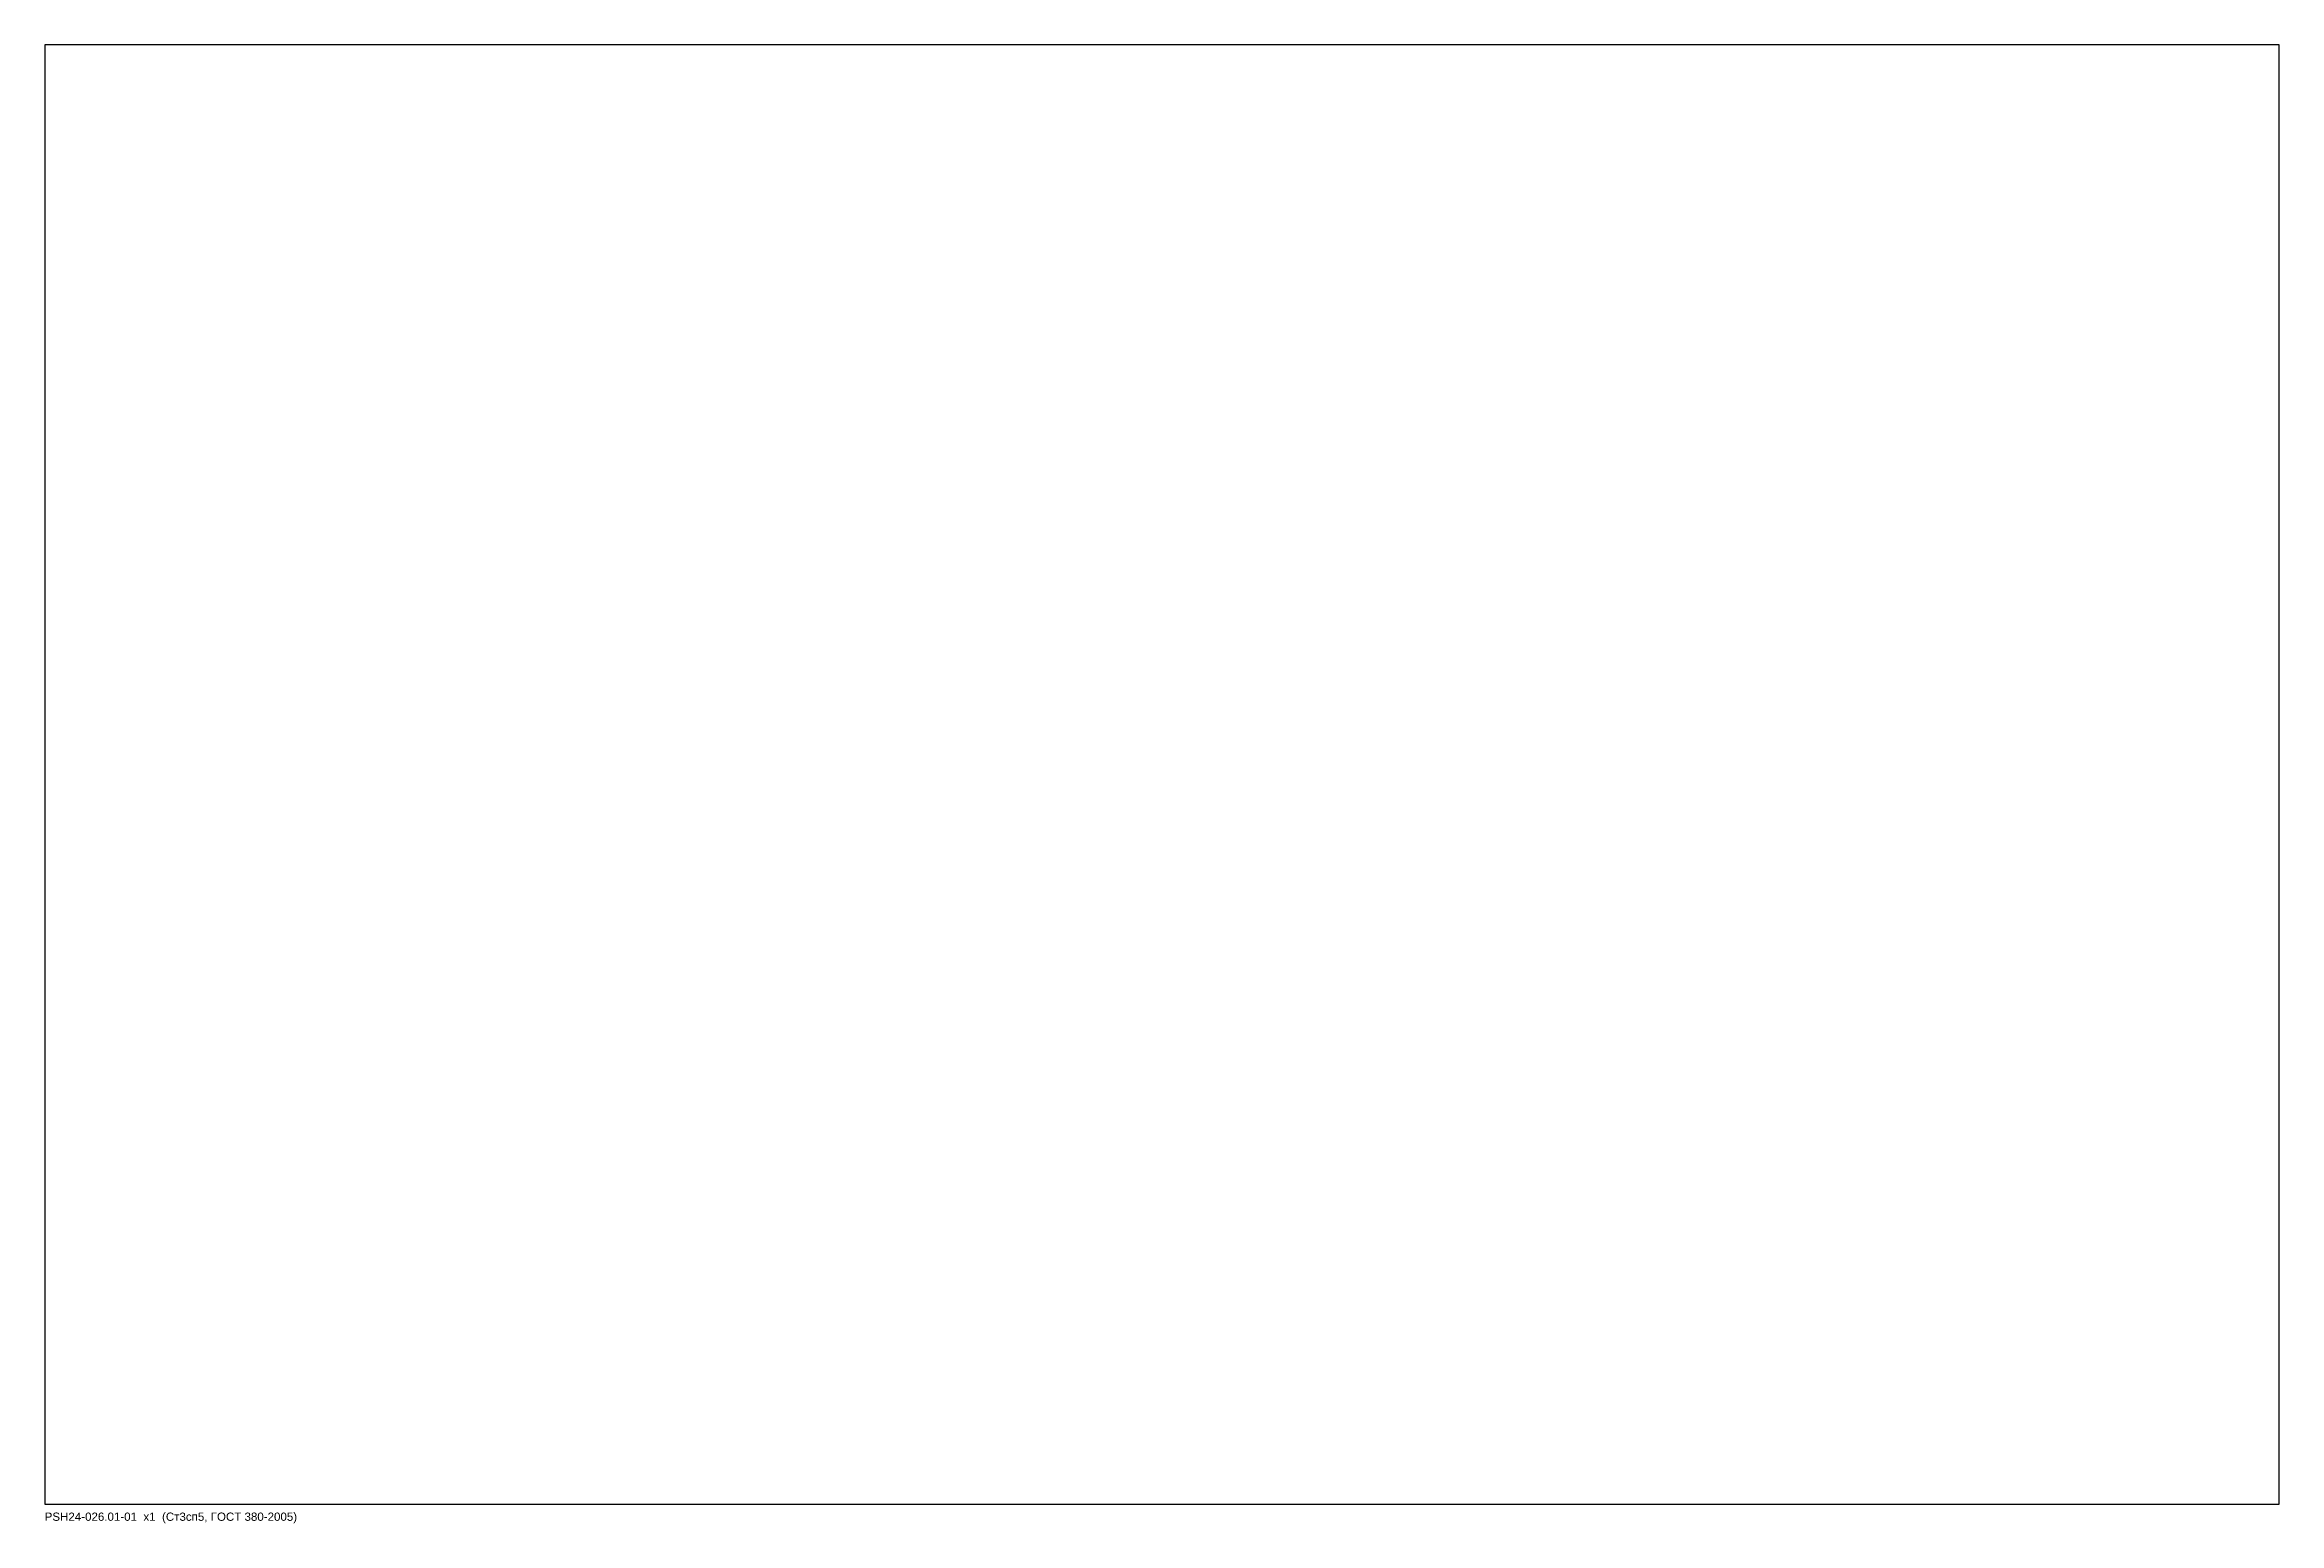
# Model space of a CAD drawing. Header units: millimetres. Extents: x 0 to 1624, y -14 to 1061.
import ezdxf

# ---------------------------------------------------------------- set-up
doc = ezdxf.new("R2010")
doc.units = ezdxf.units.MM
doc.layers.add('CUT', color=1, linetype='Continuous')
doc.layers.add('MARK', color=5, linetype='Continuous')
doc.styles.add('GOST', font='Arial')

msp = doc.modelspace()

# ---------------------------------------------------------------- linework, layer by layer
at = {"layer": 'CUT'}
for p, q in [((1623.8, 1060.5), (0, 1060.5)), ((0, 1060.5), (0, 0)), ((1623.8, 0), (1623.8, 1060.5)), ((0, 0), (1623.8, 0))]:
    msp.add_line(p, q, dxfattribs=at)

# ---------------------------------------------------------------- texts
at = {"layer": 'MARK', "style": 'GOST'}
msp.add_text('PSH24-026.01-01  x1  (Ст3сп5, ГОСТ 380-2005)', height=6, dxfattribs=at).set_placement((0, -12))

doc.saveas('drawing.dxf')
